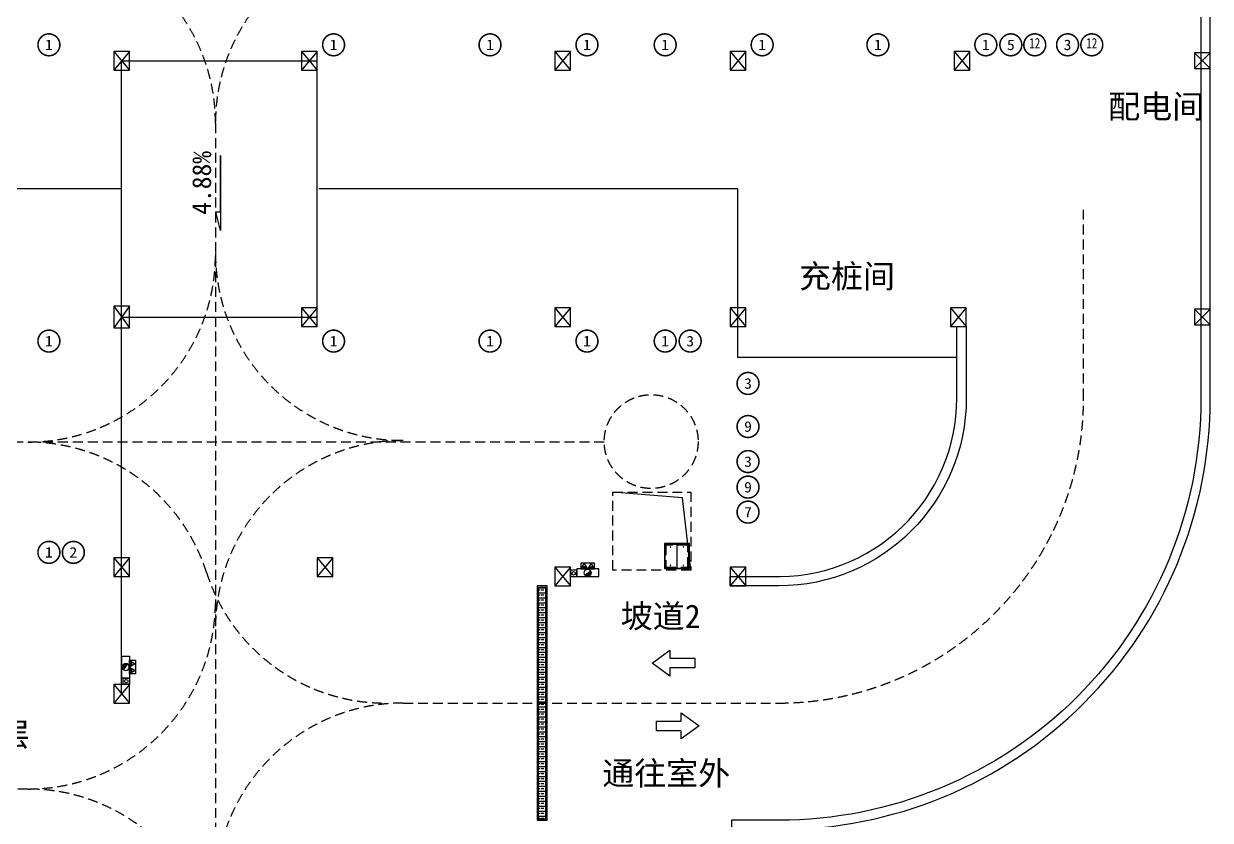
# Model space of a CAD drawing. Header units: millimetres. Extents: x -248992 to 1906102, y -24098 to 332602.
# Drawn here: x 865888 to 903817, y 269400 to 294883 of the extents above; entities that cross this region are included whole.
import ezdxf
from ezdxf.enums import TextEntityAlignment as Align

# ---------------------------------------------------------------- set-up
doc = ezdxf.new("R2010")
doc.units = ezdxf.units.MM
doc.header["$LTSCALE"] = 100
doc.linetypes.add('A6-DK-B1F$0$HIDDEN2', pattern=[4.7625, 3.175, -1.5875])
doc.linetypes.add('A6-DK-JSJ-B1F$0$HIDDEN2', pattern=[4.7625, 3.175, -1.5875])
for name, color, linetype in [('A-ROOM-IDEN', 31, 'Continuous'), ('A6-DK-B1F$0$A-TRACK', 77, 'A6-DK-B1F$0$HIDDEN2'), ('A6-DK-BG-B1F$0$A-DRAIN', 152, 'Continuous'), ('A6-DK-BG-B1F$0$A-STAIR', 142, 'Continuous'), ('A6-DK-JSJ-B1F$0$A-DRAIN', 152, 'Continuous'), ('A6-DK-JSJ-B1F$0$A-HATCH', 251, 'Continuous'), ('A6-DK-JSJ-B1F$0$A-HOLE-FLOR', 242, 'Continuous'), ('A6-DK-JSJ-B1F$0$A-LOWER', 131, 'A6-DK-JSJ-B1F$0$HIDDEN2'), ('A6-DK-JSJ-B1F$0$A-SECT', 150, 'Continuous'), ('A6-DK-JSJ-B1F$0$A-STAIR', 142, 'Continuous'), ('A6-DK-JSJ-B1F$0$X23-BF$0$A-HATCH', 251, 'Continuous'), ('A6-W-B1$0$S-WALL-S', 4, 'Continuous'), ('TP-DK-1(xhs)$0$P-J-DIM-L', 70, 'Continuous'), ('TP-DK-1(xhs)$0$P-X-L', 240, 'Continuous'), ('TP-DK-1(xhs)$0$P-X-M', 2, 'Continuous'), ('TP-DK-1(xhs)$0$P-X-X', 1, 'Continuous'), ('xref(dwg引用图层)', 7, 'Continuous')]:
    doc.layers.add(name, color=color, linetype=linetype)
doc.layers.add('A6-W-B1$0$S-EDIT', color=241, linetype='Continuous', plot=False)
doc.layers.add('LVTRY', color=6, linetype='Continuous', lineweight=18)
doc.layers.add('PUB_TEXT', color=7, linetype='Continuous', lineweight=15)
doc.styles.add('-黑体', font='simhei.ttf')
doc.styles.add('A6-DK-BG-B1F$0$华文细黑', font='STXIHEI.TTF')
doc.styles.add('华文细黑', font='STXIHEI.TTF')

# ---------------------------------------------------------------- blocks, each defined once
blk = doc.blocks.new('*U425')
at = {"layer": 'A6-DK-JSJ-B1F$0$A-DRAIN'}
blk.add_lwpolyline([(50, 50), (50, 850), (850, 850), (850, 50)], close=True, dxfattribs=at)
at = {"layer": 'A6-DK-JSJ-B1F$0$A-HOLE-FLOR'}
blk.add_lwpolyline([(0, 0), (270, 2317), (2500, 2500)], dxfattribs=at)
for points in [[(65, 835), (450, 835), (450, 65), (65, 65)], [(835, 835), (450, 835), (450, 65), (835, 65)]]:
    blk.add_lwpolyline(points, close=True, dxfattribs=at)
at = {"layer": 'A6-DK-JSJ-B1F$0$A-LOWER'}
for points in [[(0, 2500), (0, 0), (2500, 0), (2500, 2500), (0, 2500)], [(100, 100), (100, 800), (800, 800), (800, 100), (100, 100)]]:
    blk.add_lwpolyline(points, dxfattribs=at)
at = {"layer": 'A6-DK-JSJ-B1F$0$X23-BF$0$A-HATCH'}
blk.add_lwpolyline([(65, 65), (65, 835), (835, 835), (835, 65)], close=True, dxfattribs=at)
for centre in [(242, 745), (657, 745), (242, 155), (657, 155)]:
    blk.add_circle(centre, 8, dxfattribs=at)
blk = doc.blocks.new('A6-DK-JSJ-B1F')
at = {"layer": 'A6-DK-JSJ-B1F$0$A-HATCH'}
h = blk.add_hatch(dxfattribs=at)
h.set_pattern_fill('ANSI33', color=256, scale=50, angle=135)
h.set_pattern_definition([(180, (-388639.76, -143532.33), (-5e-14, -158.75), []), (180, (-388719.13, -143452.96), (-5e-14, -158.75), [79.375, -39.6875])])
h.paths.add_polyline_path([(140115, 269450), (140365, 269450), (140365, 276850), (140115, 276850)])
at = {"layer": 'A6-DK-JSJ-B1F$0$A-SECT'}
for points in [[(140400, 276900), (140080, 276900), (140080, 269400), (140400, 269400)], [(140365, 276850), (140115, 276850), (140115, 269450), (140365, 269450)]]:
    blk.add_lwpolyline(points, close=True, dxfattribs=at)
at = {"layer": 'A6-DK-JSJ-B1F$0$A-STAIR'}
blk.add_line((140400, 269400), (140400, 276900), dxfattribs=at)
at = {"layer": 'A6-DK-JSJ-B1F$0$A-LOWER', "xscale": -1}
blk.add_blockref('*U425', (145000, 277400), dxfattribs=at)
blk = doc.blocks.new('TP-DK-1(xhs)$0$PG01.1')
at = {"color": 1}
for p, q in [((108, 187), (0, 0)), ((80, 72), (66, 58)), ((89, 72), (66, 48)), ((99, 72), (66, 39)), ((109, 72), (66, 29)), ((118, 72), (66, 20)), ((128, 72), (66, 10)), ((138, 72), (66, 0)), ((147, 72), (76, 0)), ((150, 65), (85, 0)), ((150, 56), (94, 0)), ((150, 46), (104, 0)), ((216, 0), (108, 187)), ((150, 36), (114, 0)), ((150, 27), (123, 0)), ((150, 17), (133, 0)), ((150, 8), (142, 0)), ((324, 187), (216, 0)), ((296, 72), (282, 58)), ((305, 72), (282, 48)), ((315, 72), (282, 39)), ((325, 72), (282, 29)), ((334, 72), (282, 20)), ((344, 72), (282, 10)), ((354, 72), (282, 0)), ((363, 72), (292, 0)), ((366, 65), (301, 0)), ((366, 56), (310, 0)), ((366, 46), (320, 0)), ((432, 0), (324, 187)), ((366, 36), (330, 0)), ((366, 27), (339, 0)), ((366, 17), (349, 0)), ((366, 8), (358, 0))]:
    blk.add_line(p, q, dxfattribs=at)
at = {"color": 2}
for p, q in [((0, 0), (216, 0)), ((216, 0), (432, 0))]:
    blk.add_line(p, q, dxfattribs=at)
at = {"color": 1}
for points in [[(0, 0), (436, 0), (436, 190), (0, 190)], [(66, 72), (150, 72), (150, 0), (66, 0)], [(282, 72), (366, 72), (366, 0), (282, 0)]]:
    blk.add_lwpolyline(points, close=True, dxfattribs=at)
blk = doc.blocks.new('TP-DK-1(xhs)$0$PG02.4')
blk.add_hatch(color=1).paths.add_polyline_path([(265, 48, 0.699012), (461, 120, 0.141488), (444, 179)])
at = {"color": 1}
blk.add_line((265, 48), (444, 179), dxfattribs=at)
blk.add_lwpolyline([(0, 0), (700, 0), (700, 240), (0, 240)], close=True, dxfattribs=at)
blk.add_circle((350, 120), 111, dxfattribs=at)
blk = doc.blocks.new('TP-DK-1(xhs)')
at = {"layer": 'TP-DK-1(xhs)$0$P-J-DIM-L', "color": 8, "true_color": 0x808080}
for points in [[(141350, 277200), (141350, 277400), (141150, 277400), (141150, 277200)], [(126850, 273950), (127050, 273950), (127050, 273750), (126850, 273750)]]:
    blk.add_lwpolyline(points, close=True, dxfattribs=at)
at = {"layer": 'TP-DK-1(xhs)$0$P-X-L'}
for centre in [(141250, 277300), (126950, 273850)]:
    blk.add_circle(centre, 55, dxfattribs=at)
at = {"layer": 'TP-DK-1(xhs)$0$P-X-M', "extrusion": (0, 0, -1), "xscale": -1, "zscale": -1}
blk.add_blockref('TP-DK-1(xhs)$0$PG01.1', (-141482, 277440), dxfattribs=at)
at = {"layer": 'TP-DK-1(xhs)$0$P-X-M', "extrusion": (0, 0, -1), "zscale": -1, "rotation": 90}
blk.add_blockref('TP-DK-1(xhs)$0$PG01.1', (-127050, 274082), dxfattribs=at)
at = {"layer": 'TP-DK-1(xhs)$0$P-X-X'}
blk.add_blockref('TP-DK-1(xhs)$0$PG02.4', (141350, 277200), dxfattribs=at)
at = {"layer": 'TP-DK-1(xhs)$0$P-X-X', "xscale": -1, "rotation": 270}
blk.add_blockref('TP-DK-1(xhs)$0$PG02.4', (126810, 273950), dxfattribs=at)
blk = doc.blocks.new('A6-W-B1$0$Z-2')
at = {"layer": 'A6-W-B1$0$S-EDIT'}
for p, q in [((72869, 44139), (73369, 43539)), ((73369, 44139), (72869, 43539))]:
    blk.add_line(p, q, dxfattribs=at)
at = {"layer": 'A6-W-B1$0$S-WALL-S', "color": 0, "linetype": 'ByBlock', "lineweight": -2}
blk.add_lwpolyline([(73369, 44139), (72869, 44139), (72869, 43539), (73369, 43539), (73369, 44139)], dxfattribs=at)
blk = doc.blocks.new('A6-W-B1$0$Z-1')
at = {"layer": 'A6-W-B1$0$S-EDIT'}
for p, q in [((91833, 54151), (92533, 54651)), ((91833, 54651), (92533, 54151))]:
    blk.add_line(p, q, dxfattribs=at)
at = {"layer": 'A6-W-B1$0$S-WALL-S', "color": 0, "linetype": 'ByBlock', "lineweight": -2}
blk.add_lwpolyline([(91833, 54651), (91833, 54151), (92533, 54151), (92533, 54651), (91833, 54651)], dxfattribs=at)
blk = doc.blocks.new('A6-W-B1$0$Z-3')
at = {"layer": 'A6-W-B1$0$S-EDIT'}
for p, q in [((-250, 250), (250, -250)), ((250, 250), (-250, -250))]:
    blk.add_line(p, q, dxfattribs=at)
at = {"layer": 'A6-W-B1$0$S-WALL-S', "color": 0, "linetype": 'ByBlock', "lineweight": -2}
blk.add_lwpolyline([(250, 250), (-250, 250), (-250, -250), (250, -250), (250, 250)], dxfattribs=at)
blk = doc.blocks.new('A6-W-B1', base_point=(85957, 40190))
at = {"layer": 'A6-W-B1$0$S-WALL-S'}
for points in [[(235757, 346815), (247257, 346815), (247257, 323090, -0.414214), (233757, 309590), (232257, 309590), (232257, 306290), (232557, 306290), (232557, 309290), (233757, 309290, 0.414214), (247557, 323090), (247557, 347115), (235757, 347115), (235757, 346815)], [(233531, 317390, 0.425476), (239457, 323090), (239457, 325390), (239757, 325390), (239757, 323090, -0.414212), (233757, 317090), (232207, 317090), (232207, 317390), (233531, 317390)]]:
    blk.add_lwpolyline(points, format="xyb", dxfattribs=at)
for name, p in [('A6-W-B1$0$Z-2', (139638, 290050)), ('A6-W-B1$0$Z-2', (145638, 290050)), ('A6-W-B1$0$Z-2', (153738, 290050)), ('A6-W-B1$0$Z-2', (159338, 290050)), ('A6-W-B1$0$Z-2', (166503, 290050)), ('A6-W-B1$0$Z-3', (247307, 333890)), ('A6-W-B1$0$Z-2', (145638, 281850)), ('A6-W-B1$0$Z-2', (153738, 281850)), ('A6-W-B1$0$Z-2', (159338, 281850)), ('A6-W-B1$0$Z-2', (166388, 281850)), ('A6-W-B1$0$Z-3', (247307, 325690)), ('A6-W-B1$0$Z-2', (139638, 273850)), ('A6-W-B1$0$Z-2', (146138, 273850)), ('A6-W-B1$0$Z-2', (153738, 273550)), ('A6-W-B1$0$Z-2', (159338, 273550)), ('A6-W-B1$0$Z-2', (139638, 269800))]:
    blk.add_blockref(name, p, dxfattribs=at)
at = {"layer": 'A6-W-B1$0$S-WALL-S', "rotation": 270}
blk.add_blockref('A6-W-B1$0$Z-1', (158356, 417873, 0), dxfattribs=at)
blk = doc.blocks.new('A6-DK-BG-B1F$0$A-DRAIN-INDEX')
blk.add_lwpolyline([(300, 0), (0, 0), (-300, 0), (-500, 0), (-300, 50), (-300, 0)], close=True)
at = {"style": 'A6-DK-BG-B1F$0$华文细黑'}
blk.add_attdef('坡度', text='', height=250, dxfattribs=at).set_placement((0, 100), align=Align.CENTER)
blk = doc.blocks.new('A6-DK-BG-B1F')
at = {"layer": 'A6-DK-BG-B1F$0$A-STAIR'}
for p, q in [((126800, 273450), (126800, 293700)), ((126800, 293700), (133050, 293700)), ((133050, 285500), (133050, 293700)), ((126800, 289600, 0), (102500, 289600, 0)), ((146500, 289600), (133100, 289600, 0)), ((146500, 284200), (146500, 289600)), ((126800, 285500), (133050, 285500)), ((153500, 284200), (146500, 284200))]:
    blk.add_line(p, q, dxfattribs=at)
at = {"layer": 'A6-DK-BG-B1F$0$A-DRAIN'}
ref = blk.add_blockref('A6-DK-BG-B1F$0$A-DRAIN-INDEX', (129958, 289768), dxfattribs=dict(at, xscale=3, yscale=3, zscale=3, rotation=90))
ref.add_attrib('坡度', '4.88%', dxfattribs={"layer": '0', "height": 600, "rotation": 90, "style": 'A6-DK-BG-B1F$0$华文细黑'}).set_placement((129658, 289792), align=Align.CENTER)
blk = doc.blocks.new('A6-DK-B1F$0$A$C48A675EB')
at = {"layer": 'A6-DK-B1F$0$A-TRACK', "linetype": 'ByBlock'}
blk.add_lwpolyline([(1047, -516), (1047, -195), (50, -195), (50, 195), (1047, 195), (1047, 517), (1759, 0)], close=True, dxfattribs=at)
blk = doc.blocks.new('A6-DK-B1F$0$gsethsergtyf')
at = {"layer": 'A6-DK-B1F$0$A-TRACK'}
for p, q in [((129800, 291700), (129800, 252950)), ((142228, 281500), (95650, 281500)), ((135800, 273150), (147800, 273150)), ((123800, 270400), (102450, 270400))]:
    blk.add_line(p, q, dxfattribs=at)
blk.add_lwpolyline([(157550, 282900), (157550, 289088)], dxfattribs=at)
blk.add_circle((143728, 281515, 0), 1500, dxfattribs=at)
for centre, radius, start, end in [((123800, 291700), 6000, 0, 0), ((123800, 291700), 6000, 0, 90), ((135800, 291700), 6000, 90, 180), ((135800, 287550), 6000, 180, 270), ((123800, 287500), 6000, 270, 0), ((147800, 282900), 9750, 270, 0), ((123800, 275500), 6000, 17.708, 90), ((135800, 275550), 6000, 90, 180), ((135231, 279150), 6000, 197.708, 270), ((123800, 276400), 6000, 270, 0), ((135800, 267150), 6000, 90, 180), ((123800, 264400), 6000, 0, 90)]:
    blk.add_arc(centre, radius, start, end, dxfattribs=at)
at = {"layer": 'A6-DK-B1F$0$A-TRACK', "linetype": 'ByBlock', "xscale": 0.8, "yscale": 0.8, "zscale": 0.8, "rotation": 180}
blk.add_blockref('A6-DK-B1F$0$A$C48A675EB', (145166, 274428), dxfattribs=at)
at = {"layer": 'A6-DK-B1F$0$A-TRACK', "linetype": 'ByBlock', "xscale": 0.8, "yscale": 0.8, "zscale": 0.8}
blk.add_blockref('A6-DK-B1F$0$A$C48A675EB', (143853, 272420), dxfattribs=at)
at = {"layer": 'A-ROOM-IDEN', "style": '华文细黑'}
for s, p in [('通往地下二层', (120797, 271780, 0)), ('通往室外', (144208, 270529, 0))]:
    blk.add_text(s, height=750, dxfattribs=at).set_placement(p, align=Align.CENTER)

msp = doc.modelspace()

# ---------------------------------------------------------------- linework, layer by layer
at = {"layer": 'LVTRY', "color": 6, "const_width": 50}
for points in [[(867042.6, 294208.2, 1), (866342.6, 294208.2, 1)], [(876142.6, 294208.2, 1), (875442.6, 294208.2, 1)], [(881142.6, 294208.2, 1), (880442.6, 294208.2, 1)], [(884242.6, 294208.2, 1), (883542.6, 294208.2, 1)], [(886742.6, 294208.2, 1), (886042.6, 294208.2, 1)], [(889842.6, 294208.2, 1), (889142.6, 294208.2, 1)], [(893542.6, 294208.2, 1), (892842.6, 294208.2, 1)], [(896992.6, 294208.2, 1), (896292.6, 294208.2, 1)], [(897791.6, 294208.2, 1), (897091.6, 294208.2, 1)], [(898555.8, 294208.2, 1), (897855.8, 294208.2, 1)], [(899605.3, 294208.2, 1), (898905.3, 294208.2, 1)], [(900379.4, 294208.2, 1), (899679.4, 294208.2, 1)], [(867042.6, 284730.2, 1), (866342.6, 284730.2, 1)], [(876142.6, 284730.2, 1), (875442.6, 284730.2, 1)], [(881142.6, 284730.2, 1), (880442.6, 284730.2, 1)], [(884242.6, 284730.2, 1), (883542.6, 284730.2, 1)], [(886742.6, 284730.2, 1), (886042.6, 284730.2, 1)], [(887541.3, 284730.2, 1), (886841.3, 284730.2, 1)], [(889390.4, 283375.7, 1), (888690.4, 283375.7, 1)], [(889390.4, 281997.1, 1), (888690.4, 281997.1, 1)], [(889390.4, 280875.7, 1), (888690.4, 280875.7, 1)], [(889390.4, 280058.7, 1), (888690.4, 280058.7, 1)], [(889390.4, 279258.8, 1), (888690.4, 279258.8, 1)], [(867042.6, 277971.2, 1), (866342.6, 277971.2, 1)], [(867823.3, 277971.2, 1), (867123.3, 277971.2, 1)]]:
    msp.add_lwpolyline(points, format="xyb", close=True, dxfattribs=at)

# ---------------------------------------------------------------- block references
msp.add_blockref('A6-DK-B1F$0$gsethsergtyf', (742216.9, 0))
at = {"layer": 'xref(dwg引用图层)'}
for name in ['A6-W-B1', 'A6-DK-JSJ-B1F', 'TP-DK-1(xhs)', 'A6-DK-BG-B1F']:
    msp.add_blockref(name, (742216.9, 0), dxfattribs=at)

# ---------------------------------------------------------------- texts
at = {"layer": 'A-ROOM-IDEN', "style": '华文细黑'}
for s, p in [('配电间', (902088, 291858.8)), ('充桩间', (892205.4, 286428.1)), ('坡道2', (886249.2, 275552.7))]:
    msp.add_text(s, height=750, dxfattribs=at).set_placement(p, align=Align.CENTER)
at = {"layer": 'PUB_TEXT', "color": 6, "style": '-黑体'}
for s, width, p, p2 in [('1', 1.065055, (866564.3, 294041.9), (866820.9, 294041.9)), ('1', 1.065055, (875664.3, 294041.9), (875920.9, 294041.9)), ('1', 1.065055, (880664.3, 294041.9), (880920.9, 294041.9)), ('1', 1.065055, (883764.3, 294041.9), (884020.9, 294041.9)), ('1', 1.065055, (886264.3, 294041.9), (886520.9, 294041.9)), ('1', 1.065055, (889364.3, 294041.9), (889620.9, 294041.9)), ('1', 1.065055, (893064.3, 294041.9), (893320.9, 294041.9)), ('1', 1.065055, (896514.3, 294041.9), (896770.9, 294041.9)), ('5', 1.048503, (897315.3, 294040.4), (897567.9, 294040.4)), ('12', 0.726133, (898030.9, 294092), (898380.7, 294092)), ('3', 1.032317, (899130.9, 294038.9), (899379.6, 294038.9)), ('12', 0.726133, (899854.5, 294092), (900204.3, 294092)), ('1', 1.065055, (866564.3, 284564), (866820.9, 284564)), ('1', 1.065055, (875664.3, 284564), (875920.9, 284564)), ('1', 1.065055, (880664.3, 284564), (880920.9, 284564)), ('1', 1.065055, (883764.3, 284564), (884020.9, 284564)), ('1', 1.065055, (886264.3, 284564), (886520.9, 284564)), ('3', 1.032317, (887067, 284561), (887315.7, 284561)), ('3', 1.032317, (888916.1, 283206.5), (889164.8, 283206.5)), ('9', 1.032317, (888916.1, 281827.9), (889164.8, 281827.9)), ('3', 1.032317, (888916.1, 280706.5), (889164.8, 280706.5)), ('9', 1.032317, (888916.1, 279889.4), (889164.8, 279889.4)), ('7', 1.032317, (888916.1, 279089.5), (889164.8, 279089.5)), ('1', 1.065055, (866564.3, 277804.9), (866820.9, 277804.9)), ('2', 1.048503, (867347.1, 277803.4), (867599.6, 277803.4))]:
    msp.add_text(s, height=335, dxfattribs=dict(at, width=width)).set_placement(p, p2, align=Align.FIT)

doc.saveas('drawing.dxf')
